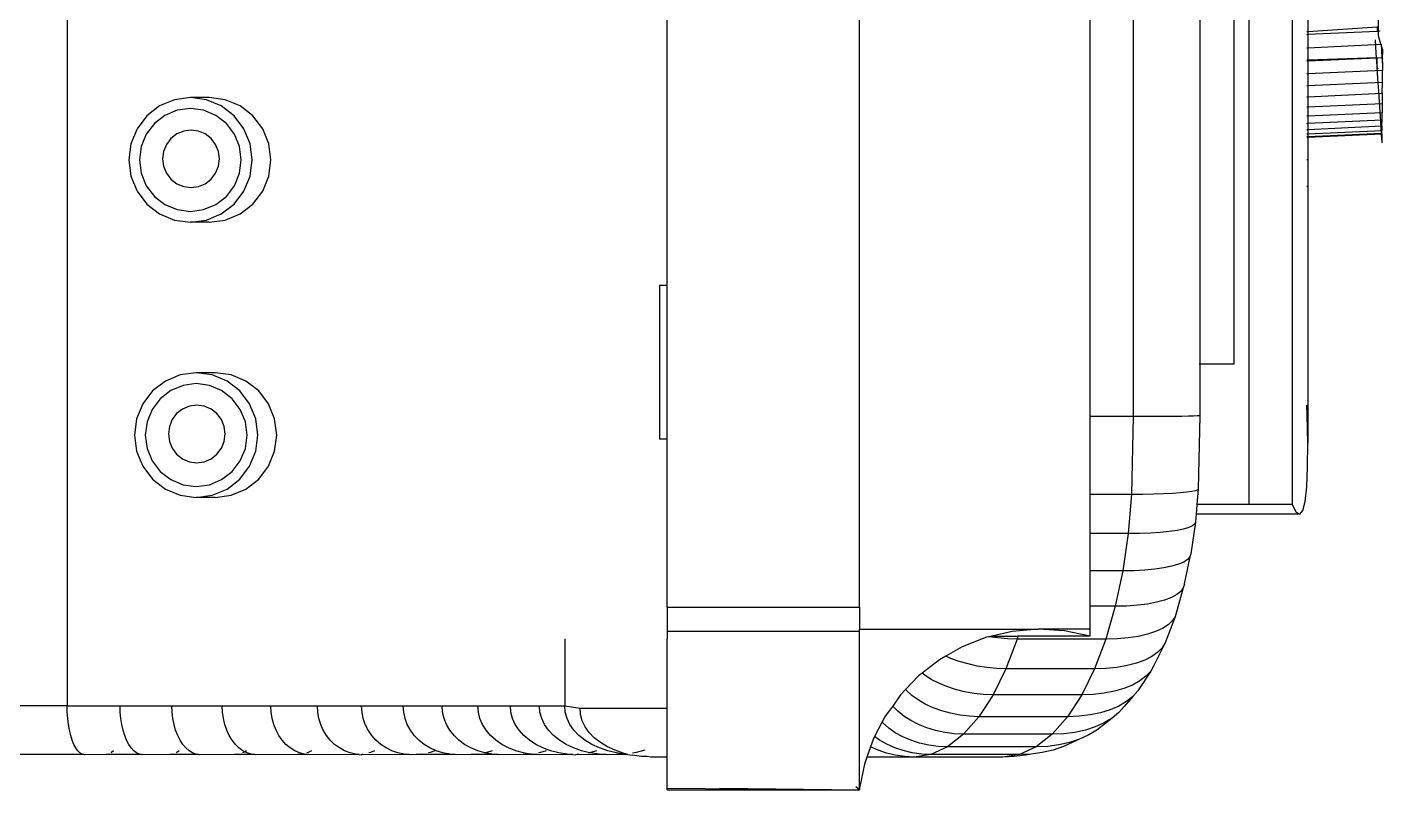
# Model space of a CAD drawing. Extents: x 2733443 to 3206532, y -1516114 to -1264405.
# Drawn here: x 3029288.1 to 3029473.9, y -1493464.6 to -1493360 of the extents above; entities that cross this region are included whole.
import ezdxf

# ---------------------------------------------------------------- set-up
doc = ezdxf.new("R2010")
doc.units = 0
doc.header["$MEASUREMENT"] = 0
doc.linetypes.add('1', pattern=[0, 0, 0])
doc.layers.get('0').update_dxf_attribs({"color": 250, "linetype": '1'})
doc.layers.add('furniture', color=33, linetype='Continuous')

# ---------------------------------------------------------------- blocks, each defined once
blk = doc.blocks.new('EQUIPMENT')
at = {"layer": 'furniture'}
for p, q in [((-2299.58, 9155.4), (-2299.58, 8710.37)), ((-2191.01, 8723.91), (-2191.01, 9127.9)), ((-2159.4, 8750.02), (-2159.4, 9117.14)), ((-2153.51, 9117.14), (-2153.51, 8750.02)), ((-2144.39, 8904.76), (-2144.39, 8757.25)), ((-2139.67, 8757.25), (-2139.67, 8904.63)), ((-2137.68, 8904.58), (-2137.68, 8737.98)), ((-2131.74, 8904.42), (-2131.74, 8737.98)), ((-2119.89, 8803.39), (-2119.3, 8867.37)), ((-2129.59, 8854.54), (-2129.59, 8802.77)), ((-2217.35, 8768), (-2217.35, 8839.75)), ((-2120.09, 8803.37), (-2129.59, 8802.77)), ((-2120.05, 8803.38), (-2120.09, 8803.37)), ((-2120.09, 8803.37), (-2120.09, 8802.85)), ((-2120.05, 8803.38), (-2120.06, 8802.86)), ((-2119.89, 8803.39), (-2120.05, 8803.38)), ((-2119.89, 8802.86), (-2119.89, 8803.39)), ((-2129.59, 8802.77), (-2129.73, 8802.76)), ((-2129.73, 8802.41), (-2129.59, 8802.42)), ((-2129.59, 8802.42), (-2120.09, 8802.85)), ((-2129.59, 8802.77), (-2129.59, 8802.42)), ((-2129.59, 8802.42), (-2129.59, 8800.58)), ((-2120.37, 8801.67), (-2120.25, 8799.84)), ((-2120.09, 8802.85), (-2120.06, 8802.86)), ((-2120.06, 8802.86), (-2119.89, 8802.86)), ((-2119.9, 8802.21), (-2119.89, 8802.86)), ((-2119.56, 8801.08), (-2119.9, 8802.21)), ((-2119.89, 8802.86), (-2119.67, 8802.87)), ((-2129.73, 8800.58), (-2129.59, 8800.58)), ((-2129.59, 8800.58), (-2119.55, 8801.05)), ((-2129.59, 8800.58), (-2129.59, 8798.89)), ((-2120.25, 8799.84), (-2120.13, 8798.04)), ((-2119.56, 8801.08), (-2119.55, 8801.05)), ((-2119.55, 8801.05), (-2119.44, 8799.25)), ((-2119.42, 8800.65), (-2119.55, 8801.05)), ((-2119.42, 8800.62), (-2119.44, 8799.25)), ((-2119.42, 8800.65), (-2119.42, 8800.62)), ((-2119.32, 8800.31), (-2119.42, 8800.62)), ((-2119.33, 8799), (-2119.32, 8800.31)), ((-2129.59, 8798.89), (-2129.73, 8798.89)), ((-2129.73, 8798.77), (-2129.59, 8798.78)), ((-2129.59, 8798.78), (-2120.12, 8799.21)), ((-2120.12, 8799.21), (-2129.59, 8798.89)), ((-2129.59, 8798.89), (-2129.59, 8798.78)), ((-2129.59, 8798.78), (-2129.59, 8797.04)), ((-2120.12, 8799.12), (-2120.13, 8798.04)), ((-2120.13, 8798.04), (-2120, 8797.73)), ((-2120.13, 8798.04), (-2120.02, 8796.31)), ((-2120.12, 8799.21), (-2119.44, 8799.25)), ((-2120.12, 8799.21), (-2120.12, 8799.12)), ((-2119.44, 8799.25), (-2119.33, 8799)), ((-2119.44, 8799.25), (-2119.34, 8798.44)), ((-2119.34, 8798.44), (-2119.35, 8797.51)), ((-2119.34, 8798.44), (-2119.33, 8799)), ((-2129.73, 8797.03), (-2129.59, 8797.04)), ((-2129.59, 8797.04), (-2119.35, 8797.51)), ((-2129.59, 8797.04), (-2129.59, 8795.39)), ((-2120.02, 8796.31), (-2119.91, 8794.66)), ((-2119.36, 8795.86), (-2119.35, 8797.51)), ((-2129.73, 8795.38), (-2129.59, 8795.39)), ((-2129.59, 8795.39), (-2119.36, 8795.86)), ((-2129.59, 8795.39), (-2129.59, 8793.86)), ((-2129.59, 8793.86), (-2119.38, 8794.33)), ((-2119.91, 8794.66), (-2119.81, 8793.14)), ((-2119.38, 8794.33), (-2119.39, 8792.94)), ((-2119.38, 8794.33), (-2119.36, 8795.86)), ((-2286.91, 8792.59), (-2288.66, 8791.24)), ((-2284.87, 8793.45), (-2286.91, 8792.59)), ((-2282.68, 8793.74), (-2284.87, 8793.45)), ((-2282.68, 8792.25), (-2284.49, 8792.01)), ((-2280.5, 8793.45), (-2282.68, 8793.74)), ((-2280.1, 8793.74), (-2282.68, 8793.74)), ((-2280.88, 8792.01), (-2282.68, 8792.25)), ((-2278.46, 8792.59), (-2280.5, 8793.45)), ((-2277.91, 8793.45), (-2280.1, 8793.74)), ((-2276.71, 8791.24), (-2278.46, 8792.59)), ((-2275.87, 8792.59), (-2277.91, 8793.45)), ((-2274.12, 8791.24), (-2275.87, 8792.59)), ((-2129.73, 8793.85), (-2129.59, 8793.86)), ((-2129.73, 8792.46), (-2129.59, 8792.47)), ((-2129.59, 8793.86), (-2129.59, 8792.47)), ((-2129.59, 8792.47), (-2119.39, 8792.94)), ((-2129.59, 8792.47), (-2129.59, 8791.25)), ((-2119.81, 8793.14), (-2119.71, 8791.75)), ((-2119.39, 8792.94), (-2119.4, 8791.72)), ((-2288.66, 8791.24), (-2290, 8789.47)), ((-2286.17, 8791.3), (-2287.62, 8790.18)), ((-2284.49, 8792.01), (-2286.17, 8791.3)), ((-2279.2, 8791.3), (-2280.88, 8792.01)), ((-2277.75, 8790.18), (-2279.2, 8791.3)), ((-2275.37, 8789.47), (-2276.71, 8791.24)), ((-2272.78, 8789.47), (-2274.12, 8791.24)), ((-2129.73, 8791.24), (-2129.59, 8791.25)), ((-2129.59, 8791.25), (-2119.4, 8791.72)), ((-2129.59, 8791.25), (-2129.59, 8790.22)), ((-2129.59, 8790.22), (-2119.41, 8790.69)), ((-2119.71, 8791.75), (-2119.63, 8790.53)), ((-2119.63, 8790.53), (-2119.57, 8789.51)), ((-2119.42, 8789.86), (-2119.41, 8790.69)), ((-2119.41, 8790.69), (-2119.4, 8791.72)), ((-2290, 8789.47), (-2290.85, 8787.41)), ((-2288.73, 8788.72), (-2289.42, 8787.02)), ((-2287.62, 8790.18), (-2288.73, 8788.72)), ((-2284.55, 8788.76), (-2285.35, 8788.14)), ((-2283.61, 8789.16), (-2284.55, 8788.76)), ((-2282.6, 8789.29), (-2283.61, 8789.16)), ((-2281.59, 8789.16), (-2282.6, 8789.29)), ((-2280.65, 8788.76), (-2281.59, 8789.16)), ((-2279.85, 8788.14), (-2280.65, 8788.76)), ((-2276.64, 8788.72), (-2277.75, 8790.18)), ((-2275.95, 8787.02), (-2276.64, 8788.72)), ((-2274.52, 8787.41), (-2275.37, 8789.47)), ((-2271.93, 8787.41), (-2272.78, 8789.47)), ((-2129.73, 8790.21), (-2129.59, 8790.22)), ((-2129.73, 8789.38), (-2129.59, 8789.39)), ((-2129.73, 8788.78), (-2129.59, 8788.78)), ((-2129.59, 8790.22), (-2129.59, 8789.39)), ((-2129.59, 8789.39), (-2119.42, 8789.86)), ((-2129.59, 8789.39), (-2129.59, 8788.78)), ((-2129.59, 8788.78), (-2119.42, 8789.25)), ((-2129.59, 8788.41), (-2119.43, 8788.88)), ((-2129.59, 8788.78), (-2129.59, 8788.41)), ((-2119.43, 8788.72), (-2129.59, 8788.26)), ((-2119.57, 8789.51), (-2119.51, 8788.68)), ((-2119.51, 8788.68), (-2119.47, 8788.08)), ((-2119.43, 8788.72), (-2119.44, 8787.56)), ((-2119.43, 8788.88), (-2119.42, 8789.25)), ((-2119.43, 8788.72), (-2119.43, 8788.88)), ((-2119.42, 8789.86), (-2119.42, 8789.25)), ((-2290.85, 8787.41), (-2291.13, 8785.2)), ((-2289.42, 8787.02), (-2289.66, 8785.2)), ((-2285.97, 8787.32), (-2286.36, 8786.37)), ((-2285.35, 8788.14), (-2285.97, 8787.32)), ((-2279.23, 8787.32), (-2279.85, 8788.14)), ((-2278.84, 8786.37), (-2279.23, 8787.32)), ((-2275.71, 8785.2), (-2275.95, 8787.02)), ((-2274.23, 8785.2), (-2274.52, 8787.41)), ((-2271.65, 8785.2), (-2271.93, 8787.41)), ((-2129.73, 8788.4), (-2129.59, 8788.41)), ((-2129.59, 8788.26), (-2129.73, 8788.26)), ((-2129.59, 8788.41), (-2129.59, 8788.26)), ((-2129.59, 8788.26), (-2129.59, 8785.21)), ((-2119.47, 8788.08), (-2119.44, 8787.7)), ((-2291.13, 8785.2), (-2290.85, 8782.99)), ((-2289.66, 8785.2), (-2289.42, 8783.37)), ((-2286.36, 8786.37), (-2286.5, 8785.35)), ((-2286.5, 8785.35), (-2286.36, 8784.33)), ((-2278.7, 8785.35), (-2278.84, 8786.37)), ((-2278.84, 8784.33), (-2278.7, 8785.35)), ((-2275.95, 8783.37), (-2275.71, 8785.2)), ((-2274.52, 8782.99), (-2274.23, 8785.2)), ((-2271.93, 8782.99), (-2271.65, 8785.2)), ((-2129.59, 8785.21), (-2129.73, 8785.21)), ((-2129.59, 8785.21), (-2129.59, 8781.62)), ((-2290.85, 8782.99), (-2290, 8780.93)), ((-2289.42, 8783.37), (-2288.73, 8781.67)), ((-2286.36, 8784.33), (-2285.97, 8783.38)), ((-2285.97, 8783.38), (-2285.35, 8782.57)), ((-2279.85, 8782.57), (-2279.23, 8783.38)), ((-2279.23, 8783.38), (-2278.84, 8784.33)), ((-2276.64, 8781.67), (-2275.95, 8783.37)), ((-2275.37, 8780.93), (-2274.52, 8782.99)), ((-2272.78, 8780.93), (-2271.93, 8782.99)), ((-2288.73, 8781.67), (-2287.62, 8780.21)), ((-2285.35, 8782.57), (-2284.55, 8781.94)), ((-2284.55, 8781.94), (-2283.61, 8781.55)), ((-2283.61, 8781.55), (-2282.6, 8781.41)), ((-2282.6, 8781.41), (-2281.59, 8781.55)), ((-2281.59, 8781.55), (-2280.65, 8781.94)), ((-2280.65, 8781.94), (-2279.85, 8782.57)), ((-2277.75, 8780.21), (-2276.64, 8781.67)), ((-2129.73, 8781.61), (-2129.59, 8781.62)), ((-2129.59, 8781.62), (-2129.59, 8746.4)), ((-2290, 8780.93), (-2288.66, 8779.16)), ((-2287.62, 8780.21), (-2286.17, 8779.09)), ((-2279.2, 8779.09), (-2277.75, 8780.21)), ((-2276.71, 8779.16), (-2275.37, 8780.93)), ((-2274.12, 8779.16), (-2272.78, 8780.93)), ((-2288.66, 8779.16), (-2286.91, 8777.8)), ((-2286.91, 8777.8), (-2284.87, 8776.95)), ((-2286.17, 8779.09), (-2284.49, 8778.39)), ((-2284.49, 8778.39), (-2282.68, 8778.14)), ((-2282.68, 8778.14), (-2280.88, 8778.39)), ((-2280.88, 8778.39), (-2279.2, 8779.09)), ((-2280.5, 8776.95), (-2278.46, 8777.8)), ((-2278.46, 8777.8), (-2276.71, 8779.16)), ((-2277.91, 8776.95), (-2275.87, 8777.8)), ((-2275.87, 8777.8), (-2274.12, 8779.16)), ((-2284.87, 8776.95), (-2282.68, 8776.66)), ((-2282.68, 8776.66), (-2280.5, 8776.95)), ((-2280.1, 8776.66), (-2282.68, 8776.66)), ((-2280.1, 8776.66), (-2277.91, 8776.95)), ((-2217.35, 8768), (-2218.4, 8768)), ((-2218.4, 8768), (-2218.4, 8746.93)), ((-2217.35, 8746.93), (-2217.35, 8768)), ((-2144.46, 8757.25), (-2144.39, 8757.25)), ((-2144.39, 8757.25), (-2139.67, 8757.25)), ((-2144.39, 8757.25), (-2144.39, 8750.17)), ((-2284.08, 8755.75), (-2286.12, 8754.89)), ((-2281.9, 8756.04), (-2284.08, 8755.75)), ((-2279.71, 8755.75), (-2281.9, 8756.04)), ((-2279.31, 8756.04), (-2281.9, 8756.04)), ((-2277.67, 8754.89), (-2279.71, 8755.75)), ((-2277.12, 8755.75), (-2279.31, 8756.04)), ((-2275.08, 8754.89), (-2277.12, 8755.75)), ((-2287.87, 8753.54), (-2289.21, 8751.77)), ((-2286.12, 8754.89), (-2287.87, 8753.54)), ((-2285.38, 8753.6), (-2286.83, 8752.48)), ((-2283.7, 8754.31), (-2285.38, 8753.6)), ((-2281.9, 8754.55), (-2283.7, 8754.31)), ((-2280.09, 8754.31), (-2281.9, 8754.55)), ((-2278.41, 8753.6), (-2280.09, 8754.31)), ((-2276.96, 8752.48), (-2278.41, 8753.6)), ((-2275.92, 8753.54), (-2277.67, 8754.89)), ((-2274.58, 8751.77), (-2275.92, 8753.54)), ((-2273.33, 8753.54), (-2275.08, 8754.89)), ((-2271.99, 8751.77), (-2273.33, 8753.54)), ((-2289.21, 8751.77), (-2290.06, 8749.71)), ((-2286.83, 8752.48), (-2287.94, 8751.02)), ((-2282.82, 8751.46), (-2283.76, 8751.06)), ((-2281.81, 8751.59), (-2282.82, 8751.46)), ((-2280.8, 8751.46), (-2281.81, 8751.59)), ((-2279.86, 8751.06), (-2280.8, 8751.46)), ((-2275.85, 8751.02), (-2276.96, 8752.48)), ((-2273.73, 8749.71), (-2274.58, 8751.77)), ((-2271.15, 8749.71), (-2271.99, 8751.77)), ((-2129.67, 8750.29), (-2129.73, 8751.6)), ((-2290.06, 8749.71), (-2290.35, 8747.5)), ((-2287.94, 8751.02), (-2288.63, 8749.32)), ((-2285.19, 8749.62), (-2285.57, 8748.67)), ((-2284.57, 8750.44), (-2285.19, 8749.62)), ((-2283.76, 8751.06), (-2284.57, 8750.44)), ((-2279.06, 8750.44), (-2279.86, 8751.06)), ((-2278.44, 8749.62), (-2279.06, 8750.44)), ((-2278.05, 8748.67), (-2278.44, 8749.62)), ((-2275.16, 8749.32), (-2275.85, 8751.02)), ((-2273.45, 8747.5), (-2273.73, 8749.71)), ((-2270.86, 8747.5), (-2271.15, 8749.71)), ((-2153.51, 8750.02), (-2159.4, 8750.02)), ((-2159.4, 8739.36), (-2159.4, 8750.02)), ((-2153.51, 8750.02), (-2153.73, 8739.36)), ((-2151.95, 8750.03), (-2153.51, 8750.02)), ((-2150.48, 8750.03), (-2151.95, 8750.03)), ((-2149.13, 8750.04), (-2150.48, 8750.03)), ((-2147.91, 8750.05), (-2149.13, 8750.04)), ((-2146.84, 8750.06), (-2147.91, 8750.05)), ((-2145.95, 8750.08), (-2146.84, 8750.06)), ((-2145.25, 8750.1), (-2145.95, 8750.08)), ((-2144.75, 8750.12), (-2145.25, 8750.1)), ((-2144.46, 8750.15), (-2144.75, 8750.12)), ((-2144.39, 8750.17), (-2144.6, 8740.1)), ((-2144.46, 8750.18), (-2144.39, 8750.17)), ((-2144.39, 8750.17), (-2144.46, 8750.15)), ((-2129.59, 8746.4), (-2129.67, 8750.29)), ((-2288.63, 8749.32), (-2288.87, 8747.5)), ((-2285.57, 8748.67), (-2285.71, 8747.65)), ((-2285.71, 8747.65), (-2285.57, 8746.63)), ((-2277.92, 8747.65), (-2278.05, 8748.67)), ((-2278.05, 8746.63), (-2277.92, 8747.65)), ((-2274.92, 8747.5), (-2275.16, 8749.32)), ((-2290.35, 8747.5), (-2290.06, 8745.29)), ((-2288.87, 8747.5), (-2288.63, 8745.67)), ((-2285.57, 8746.63), (-2285.19, 8745.68)), ((-2278.44, 8745.68), (-2278.05, 8746.63)), ((-2275.16, 8745.67), (-2274.92, 8747.5)), ((-2273.73, 8745.29), (-2273.45, 8747.5)), ((-2271.15, 8745.29), (-2270.86, 8747.5)), ((-2217.35, 8746.93), (-2218.4, 8746.93)), ((-2217.35, 8723.91), (-2217.35, 8746.93)), ((-2129.61, 8743.08), (-2129.59, 8746.4)), ((-2290.06, 8745.29), (-2289.21, 8743.23)), ((-2288.63, 8745.67), (-2287.94, 8743.97)), ((-2287.94, 8743.97), (-2286.83, 8742.51)), ((-2285.19, 8745.68), (-2284.57, 8744.87)), ((-2284.57, 8744.87), (-2283.76, 8744.24)), ((-2283.76, 8744.24), (-2282.82, 8743.85)), ((-2280.8, 8743.85), (-2279.86, 8744.24)), ((-2279.86, 8744.24), (-2279.06, 8744.87)), ((-2279.06, 8744.87), (-2278.44, 8745.68)), ((-2276.96, 8742.51), (-2275.85, 8743.97)), ((-2275.85, 8743.97), (-2275.16, 8745.67)), ((-2274.58, 8743.23), (-2273.73, 8745.29)), ((-2271.99, 8743.23), (-2271.15, 8745.29)), ((-2289.21, 8743.23), (-2287.87, 8741.46)), ((-2286.83, 8742.51), (-2285.38, 8741.39)), ((-2282.82, 8743.85), (-2281.81, 8743.71)), ((-2281.81, 8743.71), (-2280.8, 8743.85)), ((-2278.41, 8741.39), (-2276.96, 8742.51)), ((-2275.92, 8741.46), (-2274.58, 8743.23)), ((-2273.33, 8741.46), (-2271.99, 8743.23)), ((-2129.73, 8740.39), (-2129.61, 8743.08)), ((-2287.87, 8741.46), (-2286.12, 8740.1)), ((-2285.38, 8741.39), (-2283.7, 8740.69)), ((-2283.7, 8740.69), (-2281.9, 8740.44)), ((-2281.9, 8740.44), (-2280.09, 8740.69)), ((-2280.09, 8740.69), (-2278.41, 8741.39)), ((-2277.67, 8740.1), (-2275.92, 8741.46)), ((-2275.08, 8740.1), (-2273.33, 8741.46)), ((-2129.95, 8738.4), (-2129.73, 8740.39)), ((-2286.12, 8740.1), (-2284.08, 8739.25)), ((-2284.08, 8739.25), (-2281.9, 8738.96)), ((-2281.9, 8738.96), (-2279.71, 8739.25)), ((-2279.31, 8738.96), (-2281.9, 8738.96)), ((-2279.71, 8739.25), (-2277.67, 8740.1)), ((-2279.31, 8738.96), (-2277.12, 8739.25)), ((-2277.12, 8739.25), (-2275.08, 8740.1)), ((-2153.73, 8739.36), (-2159.4, 8739.36)), ((-2159.4, 8734), (-2159.4, 8739.36)), ((-2153.73, 8739.36), (-2154.19, 8734)), ((-2152.17, 8739.37), (-2153.73, 8739.36)), ((-2150.7, 8739.39), (-2152.17, 8739.37)), ((-2149.35, 8739.43), (-2150.7, 8739.39)), ((-2148.12, 8739.49), (-2149.35, 8739.43)), ((-2147.06, 8739.57), (-2148.12, 8739.49)), ((-2146.17, 8739.65), (-2147.06, 8739.57)), ((-2145.46, 8739.75), (-2146.17, 8739.65)), ((-2144.96, 8739.86), (-2145.46, 8739.75)), ((-2144.67, 8739.98), (-2144.96, 8739.86)), ((-2144.6, 8740.1), (-2144.78, 8737.98)), ((-2144.6, 8740.1), (-2144.67, 8739.98)), ((-2130.27, 8737.14), (-2129.95, 8738.4)), ((-2144.89, 8736.65), (-2144.98, 8735.57)), ((-2144.78, 8737.98), (-2144.89, 8736.65)), ((-2130.69, 8736.65), (-2144.89, 8736.65)), ((-2137.68, 8737.98), (-2144.78, 8737.98)), ((-2131.74, 8737.98), (-2137.68, 8737.98)), ((-2131.74, 8737.98), (-2131.18, 8736.93)), ((-2131.18, 8736.93), (-2130.69, 8736.65)), ((-2130.69, 8736.65), (-2130.27, 8737.14)), ((-2146.6, 8734.62), (-2147.5, 8734.44)), ((-2145.89, 8734.83), (-2146.6, 8734.62)), ((-2145.37, 8735.06), (-2145.89, 8734.83)), ((-2144.98, 8735.57), (-2145.62, 8731.2)), ((-2145.07, 8735.31), (-2145.37, 8735.06)), ((-2144.98, 8735.57), (-2145.07, 8735.31)), ((-2154.19, 8734), (-2159.4, 8734)), ((-2159.4, 8728.88), (-2159.4, 8734)), ((-2154.19, 8734), (-2154.94, 8728.88)), ((-2152.63, 8734.02), (-2154.19, 8734)), ((-2151.16, 8734.07), (-2152.63, 8734.02)), ((-2149.8, 8734.16), (-2151.16, 8734.07)), ((-2148.57, 8734.28), (-2149.8, 8734.16)), ((-2147.5, 8734.44), (-2148.57, 8734.28)), ((-2145.62, 8731.2), (-2145.73, 8730.81)), ((-2150.54, 8729.12), (-2151.91, 8728.98)), ((-2149.3, 8729.3), (-2150.54, 8729.12)), ((-2148.22, 8729.52), (-2149.3, 8729.3)), ((-2147.3, 8729.79), (-2148.22, 8729.52)), ((-2146.58, 8730.1), (-2147.3, 8729.79)), ((-2146.05, 8730.44), (-2146.58, 8730.1)), ((-2145.73, 8730.81), (-2146.51, 8727.13)), ((-2145.73, 8730.81), (-2146.05, 8730.44)), ((-2154.94, 8728.88), (-2159.4, 8728.88)), ((-2159.4, 8724.03), (-2159.4, 8728.88)), ((-2154.94, 8728.88), (-2155.97, 8724.03)), ((-2153.38, 8728.9), (-2154.94, 8728.88)), ((-2151.91, 8728.98), (-2153.38, 8728.9)), ((-2147.53, 8725.63), (-2148.28, 8725.23)), ((-2146.64, 8726.56), (-2147.77, 8722.61)), ((-2146.98, 8726.07), (-2147.53, 8725.63)), ((-2146.64, 8726.56), (-2146.98, 8726.07)), ((-2146.5, 8727.06), (-2146.64, 8726.56)), ((-2146.51, 8727.13), (-2146.5, 8727.06)), ((-2217.35, 8723.91), (-2191.01, 8723.91)), ((-2217.35, 8723.91), (-2217.35, 8719.57)), ((-2191.01, 8723.91), (-2191.01, 8720.89)), ((-2155.97, 8724.03), (-2159.4, 8724.03)), ((-2159.4, 8720.89), (-2159.4, 8724.03)), ((-2155.97, 8724.03), (-2157.27, 8719.53)), ((-2154.41, 8724.06), (-2155.97, 8724.03)), ((-2152.93, 8724.17), (-2154.41, 8724.06)), ((-2151.55, 8724.34), (-2152.93, 8724.17)), ((-2150.31, 8724.58), (-2151.55, 8724.34)), ((-2149.21, 8724.87), (-2150.31, 8724.58)), ((-2148.28, 8725.23), (-2149.21, 8724.87)), ((-2147.77, 8722.61), (-2149.12, 8719.04)), ((-2148.15, 8722.02), (-2148.73, 8721.48)), ((-2147.77, 8722.61), (-2148.15, 8722.02)), ((-2217.35, 8720.64), (-2191.01, 8720.64)), ((-2191.01, 8720.89), (-2166.51, 8720.89)), ((-2191.01, 8699.09), (-2191.01, 8720.89)), ((-2173.59, 8719.78), (-2176.94, 8718.48)), ((-2173.29, 8719.85), (-2173.59, 8719.78)), ((-2172.89, 8719.94), (-2173.29, 8719.85)), ((-2172.04, 8719.69), (-2173.29, 8719.85)), ((-2170.09, 8720.59), (-2172.89, 8719.94)), ((-2172.89, 8719.94), (-2169.3, 8719.94)), ((-2166.51, 8720.89), (-2170.09, 8720.59)), ((-2169.3, 8719.94), (-2169.42, 8719.53)), ((-2159.4, 8719.94), (-2169.3, 8719.94)), ((-2162.92, 8720.68), (-2166.51, 8720.89)), ((-2159.4, 8720.89), (-2166.51, 8720.89)), ((-2159.4, 8719.94), (-2162.92, 8720.68)), ((-2159.4, 8719.94), (-2159.4, 8720.89)), ((-2152.83, 8719.91), (-2154.22, 8719.7)), ((-2151.57, 8720.2), (-2152.83, 8719.91)), ((-2150.45, 8720.56), (-2151.57, 8720.2)), ((-2149.5, 8720.99), (-2150.45, 8720.56)), ((-2148.73, 8721.48), (-2149.5, 8720.99)), ((-2231.39, 8719.58), (-2231.39, 8710.37)), ((-2217.35, 8710.06), (-2217.35, 8719.57)), ((-2176.94, 8718.48), (-2179.19, 8717.2)), ((-2170.72, 8719.57), (-2172.04, 8719.69)), ((-2169.42, 8719.53), (-2170.95, 8715.46)), ((-2169.42, 8719.53), (-2170.72, 8719.57)), ((-2157.27, 8719.53), (-2169.42, 8719.53)), ((-2157.27, 8719.53), (-2158.81, 8715.46)), ((-2155.71, 8719.57), (-2157.27, 8719.53)), ((-2154.22, 8719.7), (-2155.71, 8719.57)), ((-2149.12, 8719.04), (-2150.66, 8715.91)), ((-2149.53, 8718.36), (-2150.14, 8717.73)), ((-2149.12, 8719.04), (-2149.53, 8718.36)), ((-2180.07, 8716.7), (-2182.42, 8714.87)), ((-2179.19, 8717.2), (-2180.07, 8716.7)), ((-2178.49, 8716.88), (-2179.19, 8717.2)), ((-2177.35, 8716.48), (-2178.49, 8716.88)), ((-2176.14, 8716.13), (-2177.35, 8716.48)), ((-2174.87, 8715.85), (-2176.14, 8716.13)), ((-2153.07, 8716.24), (-2154.35, 8715.91)), ((-2151.93, 8716.66), (-2153.07, 8716.24)), ((-2150.95, 8717.16), (-2151.93, 8716.66)), ((-2150.14, 8717.73), (-2150.95, 8717.16)), ((-2182.91, 8714.5), (-2184.69, 8712.64)), ((-2182.42, 8714.87), (-2182.91, 8714.5)), ((-2182.07, 8714.59), (-2182.42, 8714.87)), ((-2181.17, 8714.01), (-2182.07, 8714.59)), ((-2173.57, 8715.64), (-2174.87, 8715.85)), ((-2172.26, 8715.52), (-2173.57, 8715.64)), ((-2170.95, 8715.46), (-2172.71, 8711.9)), ((-2170.95, 8715.46), (-2172.26, 8715.52)), ((-2158.81, 8715.46), (-2170.95, 8715.46)), ((-2158.81, 8715.46), (-2160.56, 8711.9)), ((-2157.24, 8715.51), (-2158.81, 8715.46)), ((-2155.75, 8715.66), (-2157.24, 8715.51)), ((-2154.35, 8715.91), (-2155.75, 8715.66)), ((-2151.11, 8715.15), (-2152.86, 8712.44)), ((-2151.76, 8714.44), (-2152.6, 8713.8)), ((-2151.11, 8715.15), (-2151.76, 8714.44)), ((-2150.66, 8715.91), (-2151.11, 8715.15)), ((-2184.69, 8712.64), (-2185.4, 8711.91)), ((-2184.58, 8712.51), (-2184.69, 8712.64)), ((-2183.85, 8711.83), (-2184.58, 8712.51)), ((-2180.16, 8713.49), (-2181.17, 8714.01)), ((-2179.05, 8713.03), (-2180.16, 8713.49)), ((-2177.86, 8712.64), (-2179.05, 8713.03)), ((-2176.61, 8712.33), (-2177.86, 8712.64)), ((-2175.32, 8712.1), (-2176.61, 8712.33)), ((-2156.07, 8712.39), (-2157.49, 8712.12)), ((-2154.77, 8712.77), (-2156.07, 8712.39)), ((-2153.61, 8713.24), (-2154.77, 8712.77)), ((-2152.6, 8713.8), (-2153.61, 8713.24)), ((-2152.86, 8712.44), (-2153.55, 8711.67)), ((-2185.4, 8711.91), (-2186.46, 8710.36)), ((-2182.99, 8711.2), (-2183.85, 8711.83)), ((-2182, 8710.63), (-2182.99, 8711.2)), ((-2180.92, 8710.13), (-2182, 8710.63)), ((-2174.01, 8711.96), (-2175.32, 8712.1)), ((-2172.71, 8711.9), (-2174.65, 8708.89)), ((-2172.71, 8711.9), (-2174.01, 8711.96)), ((-2160.56, 8711.9), (-2172.71, 8711.9)), ((-2160.56, 8711.9), (-2162.5, 8708.89)), ((-2158.99, 8711.95), (-2160.56, 8711.9)), ((-2157.49, 8712.12), (-2158.99, 8711.95)), ((-2154.43, 8710.97), (-2155.47, 8710.36)), ((-2153.55, 8711.67), (-2154.75, 8710.29)), ((-2153.55, 8711.67), (-2154.43, 8710.97)), ((-2299.58, 8710.37), (-2616.9, 8710.37)), ((-2299.58, 8710.37), (-2292.32, 8710.37)), ((-2299.56, 8709.51), (-2299.58, 8710.37)), ((-2299.5, 8708.66), (-2299.56, 8709.51)), ((-2299.4, 8707.84), (-2299.5, 8708.66)), ((-2292.32, 8710.37), (-2285.22, 8710.37)), ((-2292.29, 8709.51), (-2292.32, 8710.37)), ((-2292.21, 8708.66), (-2292.29, 8709.51)), ((-2292.09, 8707.84), (-2292.21, 8708.66)), ((-2285.22, 8710.37), (-2278.32, 8710.37)), ((-2285.18, 8709.51), (-2285.22, 8710.37)), ((-2285.09, 8708.66), (-2285.18, 8709.51)), ((-2284.93, 8707.84), (-2285.09, 8708.66)), ((-2278.32, 8710.37), (-2271.66, 8710.37)), ((-2278.28, 8709.51), (-2278.32, 8710.37)), ((-2278.16, 8708.66), (-2278.28, 8709.51)), ((-2277.97, 8707.84), (-2278.16, 8708.66)), ((-2271.66, 8710.37), (-2265.29, 8710.37)), ((-2271.62, 8709.51), (-2271.66, 8710.37)), ((-2271.48, 8708.66), (-2271.62, 8709.51)), ((-2271.26, 8707.84), (-2271.48, 8708.66)), ((-2265.29, 8710.37), (-2259.23, 8710.37)), ((-2265.23, 8709.51), (-2265.29, 8710.37)), ((-2265.08, 8708.66), (-2265.23, 8709.51)), ((-2264.83, 8707.84), (-2265.08, 8708.66)), ((-2259.23, 8710.37), (-2253.52, 8710.37)), ((-2259.17, 8709.51), (-2259.23, 8710.37)), ((-2259, 8708.66), (-2259.17, 8709.51)), ((-2258.72, 8707.84), (-2259, 8708.66)), ((-2253.52, 8710.37), (-2248.21, 8710.37)), ((-2253.46, 8709.51), (-2253.52, 8710.37)), ((-2253.27, 8708.66), (-2253.46, 8709.51)), ((-2252.97, 8707.84), (-2253.27, 8708.66)), ((-2248.21, 8710.37), (-2243.31, 8710.37)), ((-2248.14, 8709.51), (-2248.21, 8710.37)), ((-2247.94, 8708.66), (-2248.14, 8709.51)), ((-2247.6, 8707.84), (-2247.94, 8708.66)), ((-2243.23, 8709.51), (-2243.31, 8710.37)), ((-2243.31, 8710.37), (-2238.85, 8710.37)), ((-2243.02, 8708.66), (-2243.23, 8709.51)), ((-2242.66, 8707.84), (-2243.02, 8708.66)), ((-2238.77, 8709.51), (-2238.85, 8710.37)), ((-2238.85, 8710.37), (-2234.87, 8710.37)), ((-2238.55, 8708.66), (-2238.77, 8709.51)), ((-2238.17, 8707.84), (-2238.55, 8708.66)), ((-2234.87, 8710.37), (-2231.39, 8710.37)), ((-2234.79, 8709.51), (-2234.87, 8710.37)), ((-2234.55, 8708.66), (-2234.79, 8709.51)), ((-2234.16, 8707.84), (-2234.55, 8708.66)), ((-2231.39, 8710.37), (-2229.3, 8710.06)), ((-2231.32, 8709.51), (-2231.39, 8710.37)), ((-2231.08, 8708.66), (-2231.32, 8709.51)), ((-2230.69, 8707.84), (-2231.08, 8708.66)), ((-2229.23, 8709.19), (-2229.3, 8710.06)), ((-2229.3, 8710.06), (-2217.35, 8710.06)), ((-2228.99, 8708.34), (-2229.23, 8709.19)), ((-2217.35, 8703.36), (-2217.35, 8710.06)), ((-2187.49, 8708.99), (-2187.92, 8708.18)), ((-2186.46, 8710.36), (-2187.49, 8708.99)), ((-2186.46, 8710.36), (-2186.49, 8710.39)), ((-2185.77, 8709.64), (-2186.46, 8710.36)), ((-2184.94, 8708.97), (-2185.77, 8709.64)), ((-2183.99, 8708.36), (-2184.94, 8708.97)), ((-2179.75, 8709.71), (-2180.92, 8710.13)), ((-2178.52, 8709.37), (-2179.75, 8709.71)), ((-2177.24, 8709.11), (-2178.52, 8709.37)), ((-2175.95, 8708.96), (-2177.24, 8709.11)), ((-2174.65, 8708.89), (-2176.74, 8706.5)), ((-2174.65, 8708.89), (-2175.95, 8708.96)), ((-2162.5, 8708.89), (-2174.65, 8708.89)), ((-2162.5, 8708.89), (-2164.59, 8706.5)), ((-2160.93, 8708.96), (-2162.5, 8708.89)), ((-2159.42, 8709.14), (-2160.93, 8708.96)), ((-2157.98, 8709.43), (-2159.42, 8709.14)), ((-2156.4, 8708.72), (-2158.48, 8707.08)), ((-2156.66, 8709.84), (-2157.98, 8709.43)), ((-2156.4, 8708.72), (-2157.48, 8708.07)), ((-2155.47, 8710.36), (-2156.66, 8709.84)), ((-2155.48, 8709.46), (-2156.4, 8708.72)), ((-2154.75, 8710.29), (-2155.48, 8709.46)), ((-2299.26, 8707.06), (-2299.4, 8707.84)), ((-2299.09, 8706.34), (-2299.26, 8707.06)), ((-2291.91, 8707.06), (-2292.09, 8707.84)), ((-2291.69, 8706.34), (-2291.91, 8707.06)), ((-2284.71, 8707.06), (-2284.93, 8707.84)), ((-2284.43, 8706.34), (-2284.71, 8707.06)), ((-2277.71, 8707.06), (-2277.97, 8707.84)), ((-2277.37, 8706.34), (-2277.71, 8707.06)), ((-2270.95, 8707.06), (-2271.26, 8707.84)), ((-2270.57, 8706.34), (-2270.95, 8707.06)), ((-2264.48, 8707.06), (-2264.83, 8707.84)), ((-2264.04, 8706.34), (-2264.48, 8707.06)), ((-2258.33, 8707.06), (-2258.72, 8707.84)), ((-2257.85, 8706.34), (-2258.33, 8707.06)), ((-2252.54, 8707.06), (-2252.97, 8707.84)), ((-2252.01, 8706.34), (-2252.54, 8707.06)), ((-2247.15, 8707.06), (-2247.6, 8707.84)), ((-2246.57, 8706.34), (-2247.15, 8707.06)), ((-2242.17, 8707.06), (-2242.66, 8707.84)), ((-2241.56, 8706.34), (-2242.17, 8707.06)), ((-2237.65, 8707.06), (-2238.17, 8707.84)), ((-2237.01, 8706.34), (-2237.65, 8707.06)), ((-2233.61, 8707.06), (-2234.16, 8707.84)), ((-2232.93, 8706.34), (-2233.61, 8707.06)), ((-2230.14, 8707.06), (-2230.69, 8707.84)), ((-2229.45, 8706.34), (-2230.14, 8707.06)), ((-2228.6, 8707.52), (-2228.99, 8708.34)), ((-2228.04, 8706.74), (-2228.6, 8707.52)), ((-2187.92, 8708.18), (-2188.94, 8706.2)), ((-2187.8, 8708.04), (-2187.92, 8708.18)), ((-2187.01, 8707.34), (-2187.8, 8708.04)), ((-2186.1, 8706.7), (-2187.01, 8707.34)), ((-2182.94, 8707.82), (-2183.99, 8708.36)), ((-2181.8, 8707.37), (-2182.94, 8707.82)), ((-2180.58, 8707.01), (-2181.8, 8707.37)), ((-2179.32, 8706.74), (-2180.58, 8707.01)), ((-2161.49, 8706.76), (-2163.02, 8706.57)), ((-2160.05, 8707.08), (-2161.49, 8706.76)), ((-2158.7, 8707.52), (-2160.05, 8707.08)), ((-2158.48, 8707.08), (-2159.59, 8706.4)), ((-2157.48, 8708.07), (-2158.7, 8707.52)), ((-2298.88, 8705.68), (-2299.09, 8706.34)), ((-2298.65, 8705.11), (-2298.88, 8705.68)), ((-2298.39, 8704.62), (-2298.65, 8705.11)), ((-2291.43, 8705.68), (-2291.69, 8706.34)), ((-2291.13, 8705.11), (-2291.43, 8705.68)), ((-2290.81, 8704.62), (-2291.13, 8705.11)), ((-2284.1, 8705.68), (-2284.43, 8706.34)), ((-2283.73, 8705.11), (-2284.1, 8705.68)), ((-2283.31, 8704.62), (-2283.73, 8705.11)), ((-2276.98, 8705.68), (-2277.37, 8706.34)), ((-2276.53, 8705.11), (-2276.98, 8705.68)), ((-2276.03, 8704.62), (-2276.53, 8705.11)), ((-2270.11, 8705.68), (-2270.57, 8706.34)), ((-2269.59, 8705.11), (-2270.11, 8705.68)), ((-2269.01, 8704.62), (-2269.59, 8705.11)), ((-2263.52, 8705.68), (-2264.04, 8706.34)), ((-2262.93, 8705.11), (-2263.52, 8705.68)), ((-2262.28, 8704.62), (-2262.93, 8705.11)), ((-2257.27, 8705.68), (-2257.85, 8706.34)), ((-2256.61, 8705.11), (-2257.27, 8705.68)), ((-2255.88, 8704.62), (-2256.61, 8705.11)), ((-2251.38, 8705.68), (-2252.01, 8706.34)), ((-2250.66, 8705.11), (-2251.38, 8705.68)), ((-2249.86, 8704.62), (-2250.66, 8705.11)), ((-2245.89, 8705.68), (-2246.57, 8706.34)), ((-2245.11, 8705.11), (-2245.89, 8705.68)), ((-2244.25, 8704.62), (-2245.11, 8705.11)), ((-2240.83, 8705.68), (-2241.56, 8706.34)), ((-2240, 8705.11), (-2240.83, 8705.68)), ((-2239.08, 8704.62), (-2240, 8705.11)), ((-2236.23, 8705.68), (-2237.01, 8706.34)), ((-2235.36, 8705.11), (-2236.23, 8705.68)), ((-2234.38, 8704.62), (-2235.36, 8705.11)), ((-2232.13, 8705.68), (-2232.93, 8706.34)), ((-2231.2, 8705.11), (-2232.13, 8705.68)), ((-2230.18, 8704.62), (-2231.2, 8705.11)), ((-2228.63, 8705.68), (-2229.45, 8706.34)), ((-2227.68, 8705.11), (-2228.63, 8705.68)), ((-2227.35, 8706.02), (-2228.04, 8706.74)), ((-2226.64, 8704.62), (-2227.68, 8705.11)), ((-2226.51, 8705.36), (-2227.35, 8706.02)), ((-2225.56, 8704.79), (-2226.51, 8705.36)), ((-2189.15, 8705.8), (-2189.5, 8704.78)), ((-2188.94, 8706.2), (-2189.15, 8705.8)), ((-2188.27, 8705.7), (-2188.94, 8706.2)), ((-2187.28, 8705.13), (-2188.27, 8705.7)), ((-2186.19, 8704.64), (-2187.28, 8705.13)), ((-2185.07, 8706.15), (-2186.1, 8706.7)), ((-2183.96, 8705.67), (-2185.07, 8706.15)), ((-2182.77, 8705.29), (-2183.96, 8705.67)), ((-2181.52, 8705.01), (-2182.77, 8705.29)), ((-2180.24, 8704.83), (-2181.52, 8705.01)), ((-2178.04, 8706.57), (-2179.32, 8706.74)), ((-2176.74, 8706.5), (-2178.95, 8704.76)), ((-2176.74, 8706.5), (-2178.04, 8706.57)), ((-2164.59, 8706.5), (-2176.74, 8706.5)), ((-2164.59, 8706.5), (-2166.8, 8704.76)), ((-2163.69, 8705.03), (-2165.22, 8704.83)), ((-2163.02, 8706.57), (-2164.59, 8706.5)), ((-2162.22, 8705.37), (-2163.69, 8705.03)), ((-2161.79, 8705.39), (-2163.08, 8704.8)), ((-2160.85, 8705.82), (-2162.22, 8705.37)), ((-2161.77, 8705.4), (-2161.79, 8705.39)), ((-2160.85, 8705.82), (-2161.77, 8705.4)), ((-2159.59, 8706.4), (-2160.85, 8705.82)), ((-2297.27, 8703.7), (-2336.37, 8703.7)), ((-2298.11, 8704.23), (-2298.39, 8704.62)), ((-2297.82, 8703.94), (-2298.11, 8704.23)), ((-2297.51, 8703.76), (-2297.82, 8703.94)), ((-2297.27, 8703.7), (-2297.51, 8703.76)), ((-2297.2, 8703.69), (-2297.27, 8703.7)), ((-2294.24, 8703.7), (-2297.2, 8703.69)), ((-2293.96, 8703.76), (-2294.24, 8703.7)), ((-2289.38, 8703.7), (-2294.24, 8703.7)), ((-2293.48, 8703.99), (-2293.57, 8703.94)), ((-2293.23, 8704.23), (-2293.48, 8703.99)), ((-2290.45, 8704.23), (-2290.81, 8704.62)), ((-2290.07, 8703.94), (-2290.45, 8704.23)), ((-2289.68, 8703.76), (-2290.07, 8703.94)), ((-2289.38, 8703.7), (-2289.68, 8703.76)), ((-2289.29, 8703.69), (-2289.38, 8703.7)), ((-2285.52, 8703.7), (-2289.29, 8703.69)), ((-2285.16, 8703.76), (-2285.52, 8703.7)), ((-2281.52, 8703.7), (-2285.52, 8703.7)), ((-2284.55, 8703.99), (-2284.66, 8703.94)), ((-2284.22, 8704.23), (-2284.55, 8703.99)), ((-2282.86, 8704.23), (-2283.31, 8704.62)), ((-2282.39, 8703.94), (-2282.86, 8704.23)), ((-2281.9, 8703.76), (-2282.39, 8703.94)), ((-2281.52, 8703.7), (-2281.9, 8703.76)), ((-2281.4, 8703.69), (-2281.52, 8703.7)), ((-2276.66, 8703.7), (-2281.4, 8703.69)), ((-2276.2, 8703.76), (-2276.66, 8703.7)), ((-2273.88, 8703.7), (-2276.66, 8703.7)), ((-2275.49, 8704.23), (-2276.03, 8704.62)), ((-2275.43, 8703.99), (-2275.57, 8703.94)), ((-2275.24, 8704.1), (-2275.49, 8704.23)), ((-2275.24, 8704.1), (-2275.43, 8703.99)), ((-2275.02, 8704.23), (-2275.24, 8704.1)), ((-2274.93, 8703.94), (-2275.24, 8704.1)), ((-2274.34, 8703.76), (-2274.93, 8703.94)), ((-2273.88, 8703.7), (-2274.34, 8703.76)), ((-2273.73, 8703.69), (-2273.88, 8703.7)), ((-2268.04, 8703.7), (-2273.73, 8703.69)), ((-2268.38, 8704.23), (-2269.01, 8704.62)), ((-2267.72, 8703.94), (-2268.38, 8704.23)), ((-2267.49, 8703.76), (-2268.04, 8703.7)), ((-2266.51, 8703.7), (-2268.04, 8703.7)), ((-2267.04, 8703.76), (-2267.72, 8703.94)), ((-2266.51, 8703.7), (-2267.04, 8703.76)), ((-2266.57, 8703.99), (-2266.74, 8703.94)), ((-2266.08, 8704.23), (-2266.57, 8703.99)), ((-2266.34, 8703.69), (-2266.51, 8703.7)), ((-2259.73, 8703.7), (-2266.34, 8703.69)), ((-2261.57, 8704.23), (-2262.28, 8704.62)), ((-2260.82, 8703.94), (-2261.57, 8704.23)), ((-2260.05, 8703.76), (-2260.82, 8703.94)), ((-2259.73, 8703.7), (-2260.05, 8703.76)), ((-2259.58, 8703.72), (-2259.73, 8703.7)), ((-2259.58, 8703.72), (-2259.26, 8703.69)), ((-2259.09, 8703.76), (-2259.26, 8703.69)), ((-2252.71, 8703.7), (-2259.26, 8703.69)), ((-2258.02, 8703.99), (-2258.22, 8703.94)), ((-2257.45, 8704.23), (-2258.02, 8703.99)), ((-2255.1, 8704.23), (-2255.88, 8704.62)), ((-2254.27, 8703.94), (-2255.1, 8704.23)), ((-2253.41, 8703.76), (-2254.27, 8703.94)), ((-2252.71, 8703.7), (-2253.41, 8703.76)), ((-2252.53, 8703.69), (-2252.71, 8703.7)), ((-2251.77, 8703.7), (-2252.53, 8703.69)), ((-2251.05, 8703.76), (-2251.77, 8703.7)), ((-2246.42, 8703.7), (-2251.77, 8703.7)), ((-2249.83, 8703.99), (-2250.05, 8703.94)), ((-2249, 8704.23), (-2249.86, 8704.62)), ((-2249.19, 8704.23), (-2249.83, 8703.99)), ((-2248.09, 8703.94), (-2249, 8704.23)), ((-2247.15, 8703.76), (-2248.09, 8703.94)), ((-2246.42, 8703.7), (-2247.15, 8703.76)), ((-2246.19, 8703.69), (-2246.42, 8703.7)), ((-2244.2, 8703.7), (-2246.19, 8703.69)), ((-2243.32, 8704.23), (-2244.25, 8704.62)), ((-2243.4, 8703.76), (-2244.2, 8703.7)), ((-2240.53, 8703.7), (-2244.2, 8703.7)), ((-2242.34, 8703.94), (-2243.32, 8704.23)), ((-2242.05, 8703.99), (-2242.34, 8703.94)), ((-2241.32, 8703.76), (-2242.34, 8703.94)), ((-2241.34, 8704.23), (-2242.05, 8703.99)), ((-2240.53, 8703.7), (-2241.32, 8703.76)), ((-2240.28, 8703.69), (-2240.53, 8703.7)), ((-2237.08, 8703.7), (-2240.28, 8703.69)), ((-2238.09, 8704.23), (-2239.08, 8704.62)), ((-2237.04, 8703.94), (-2238.09, 8704.23)), ((-2236.2, 8703.76), (-2237.08, 8703.7)), ((-2235.11, 8703.7), (-2237.08, 8703.7)), ((-2236.2, 8703.76), (-2237.04, 8703.94)), ((-2235.95, 8703.76), (-2236.2, 8703.76)), ((-2235.11, 8703.7), (-2235.95, 8703.76)), ((-2234.84, 8703.69), (-2235.11, 8703.7)), ((-2234.72, 8703.99), (-2234.99, 8703.94)), ((-2230.44, 8703.7), (-2234.84, 8703.69)), ((-2233.94, 8704.23), (-2234.72, 8703.99)), ((-2233.33, 8704.23), (-2234.38, 8704.62)), ((-2232.22, 8703.94), (-2233.33, 8704.23)), ((-2231.07, 8703.76), (-2232.22, 8703.94)), ((-2230.44, 8703.7), (-2231.07, 8703.76)), ((-2230.3, 8703.71), (-2230.44, 8703.7)), ((-2230.3, 8703.71), (-2229.89, 8703.69)), ((-2229.08, 8704.23), (-2230.18, 8704.62)), ((-2229.49, 8703.76), (-2229.89, 8703.69)), ((-2225.77, 8703.7), (-2229.89, 8703.69)), ((-2228.02, 8703.96), (-2229.08, 8704.23)), ((-2228.02, 8703.96), (-2228.19, 8703.94)), ((-2227.89, 8703.99), (-2228.02, 8703.96)), ((-2227.91, 8703.94), (-2228.02, 8703.96)), ((-2226.7, 8703.76), (-2227.91, 8703.94)), ((-2227.05, 8704.23), (-2227.89, 8703.99)), ((-2225.77, 8703.7), (-2226.7, 8703.76)), ((-2225.51, 8704.23), (-2226.64, 8704.62)), ((-2225.47, 8703.69), (-2225.77, 8703.7)), ((-2224.51, 8704.3), (-2225.56, 8704.79)), ((-2224.31, 8703.94), (-2225.51, 8704.23)), ((-2224.32, 8703.7), (-2225.47, 8703.69)), ((-2223.37, 8703.9), (-2224.51, 8704.3)), ((-2223.31, 8703.76), (-2224.32, 8703.7)), ((-2222.75, 8703.7), (-2224.32, 8703.7)), ((-2223.31, 8703.76), (-2224.31, 8703.94)), ((-2222.75, 8703.7), (-2223.37, 8703.9)), ((-2222.75, 8703.7), (-2223.31, 8703.76)), ((-2222.75, 8703.7), (-2222.16, 8703.61)), ((-2220.9, 8703.43), (-2222.16, 8703.61)), ((-2221.6, 8703.99), (-2222.13, 8703.9)), ((-2220.43, 8704.3), (-2221.6, 8703.99)), ((-2220.1, 8703.43), (-2220.9, 8703.43)), ((-2219.62, 8703.36), (-2220.1, 8703.43)), ((-2217.35, 8703.36), (-2219.62, 8703.36)), ((-2217.35, 8698.87), (-2217.35, 8703.36)), ((-2190, 8703.36), (-2190.33, 8702.4)), ((-2189.5, 8704.78), (-2190, 8703.36)), ((-2183.54, 8703.36), (-2190, 8703.36)), ((-2188.46, 8704.3), (-2189.5, 8704.78)), ((-2187.3, 8703.9), (-2188.46, 8704.3)), ((-2186.09, 8703.61), (-2187.3, 8703.9)), ((-2185.02, 8704.25), (-2186.19, 8704.64)), ((-2184.83, 8703.43), (-2186.09, 8703.61)), ((-2183.79, 8703.96), (-2185.02, 8704.25)), ((-2183.54, 8703.36), (-2184.83, 8703.43)), ((-2182.53, 8703.78), (-2183.79, 8703.96)), ((-2181.24, 8703.71), (-2183.54, 8703.36)), ((-2171.39, 8703.36), (-2183.54, 8703.36)), ((-2181.24, 8703.71), (-2182.53, 8703.78)), ((-2178.95, 8704.76), (-2181.24, 8703.71)), ((-2169.09, 8703.71), (-2181.24, 8703.71)), ((-2178.95, 8704.76), (-2180.24, 8704.83)), ((-2166.8, 8704.76), (-2178.95, 8704.76)), ((-2169.09, 8703.71), (-2171.39, 8703.36)), ((-2169.81, 8703.43), (-2171.39, 8703.36)), ((-2168.25, 8703.64), (-2169.81, 8703.43)), ((-2166.8, 8704.76), (-2169.09, 8703.71)), ((-2167.51, 8703.78), (-2169.09, 8703.71)), ((-2167.51, 8703.78), (-2168.25, 8703.64)), ((-2165.96, 8703.99), (-2167.51, 8703.78)), ((-2165.22, 8704.83), (-2166.8, 8704.76)), ((-2164.48, 8704.33), (-2165.96, 8703.99)), ((-2163.08, 8704.8), (-2164.48, 8704.33)), ((-2190.33, 8702.4), (-2191.01, 8699.09)), ((-2217.35, 8699.09), (-2191.01, 8698.87)), ((-2217.35, 8698.87), (-2191.01, 8698.87)), ((-2210.14, 8699.09), (-2191.01, 8698.87)), ((-2191.01, 8698.87), (-2191.53, 8699.31)), ((-2191.01, 8698.87), (-2191.17, 8699.09)), ((-2191.01, 8699.09), (-2191.01, 8698.87))]:
    blk.add_line(p, q, dxfattribs=at)

msp = doc.modelspace()

# ---------------------------------------------------------------- block references
at = {"color": 240, "true_color": 0xed1f24}
msp.add_blockref('EQUIPMENT', (3031593.1809, -1502163.4359), dxfattribs=at)

doc.saveas('drawing.dxf')
